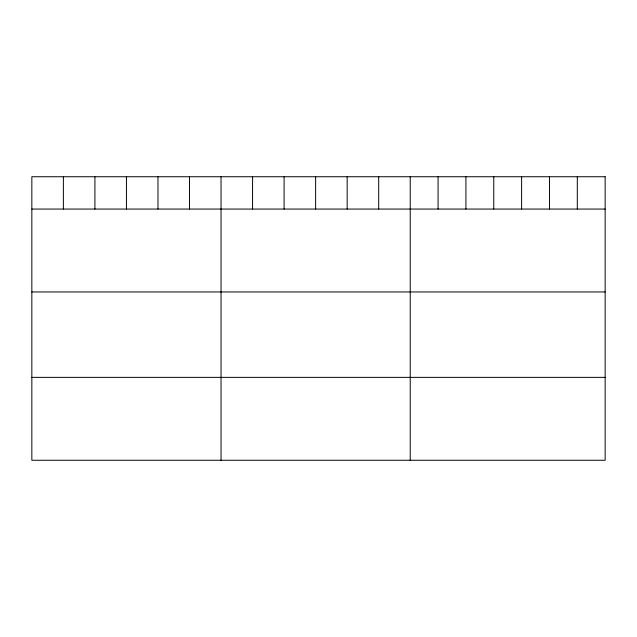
<?xml version="1.0" encoding="UTF-8"?>
<svg xmlns="http://www.w3.org/2000/svg" width="637" height="637" viewBox="0 0 637 637"><rect width="100%" height="100%" fill="white"/><g stroke="black" fill="none" stroke-linecap="round" stroke-linejoin="round"><path stroke-width="0.96" d="M31.85 209.063L605.15 209.063M31.85 291.961L605.15 291.961M31.85 377.367L605.15 377.367M577.305 176.736L577.305 209.063M549.46 176.736L549.46 209.063M521.615 176.736L521.615 209.063M493.763 176.736L493.763 209.063M465.918 176.736L465.918 209.063M438.073 176.736L438.073 209.063M410.228 176.736L410.228 460.264M378.697 176.736L378.697 209.063M347.165 176.736L347.165 209.063M315.633 176.736L315.633 209.063M284.102 176.736L284.102 209.063M252.57 176.736L252.57 209.063M221.039 176.736L221.039 460.264M189.507 176.736L189.507 209.063M157.976 176.736L157.976 209.063M126.445 176.736L126.445 209.063M94.913 176.736L94.913 209.063M63.381 176.736L63.381 209.063M605.15 176.736L31.85 176.736L31.85 460.264L605.15 460.264L605.15 176.736"/></g></svg>
